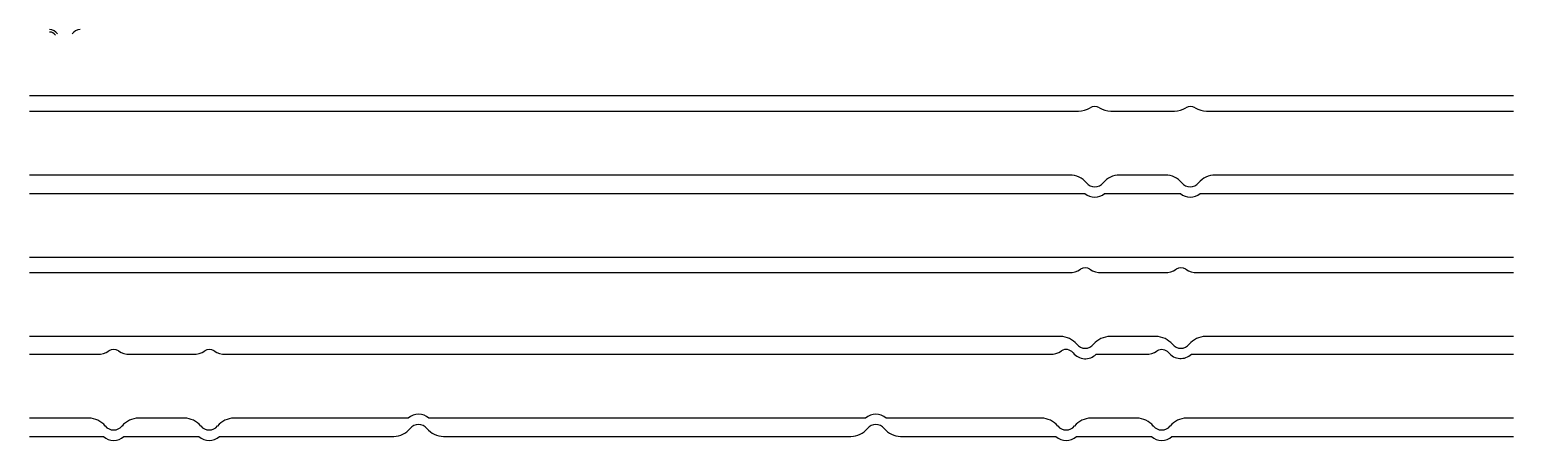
# Model space of a CAD drawing. Extents: x -21 to 350, y -94 to 9.
import ezdxf

# ---------------------------------------------------------------- set-up
doc = ezdxf.new("R2010")
doc.units = 0

msp = doc.modelspace()

# ---------------------------------------------------------------- linework, layer by layer
at = {"layer": 'main-inner-binding-moved'}
for p, q in [((349.88, -8), (-21.03, -8)), ((-21.03, -11.78), (241.19, -11.78)), ((249.28, -11.78), (265.15, -11.78)), ((273.2, -11.78), (349.88, -11.78)), ((239.03, -27.78), (-21.03, -27.78)), ((262.9, -27.78), (251.45, -27.78)), ((349.88, -27.78), (275.32, -27.78)), ((-21.03, -32.41), (242.78, -32.41)), ((247.69, -32.41), (266.66, -32.41)), ((271.57, -32.41), (349.88, -32.41)), ((349.88, -48.41), (-21.03, -48.41)), ((-21.03, -52.2), (238.81, -52.2)), ((246.9, -52.2), (262.77, -52.2)), ((270.82, -52.2), (349.88, -52.2)), ((236.65, -68.2), (-21.03, -68.2)), ((260.52, -68.2), (249.06, -68.2)), ((349.88, -68.2), (272.94, -68.2)), ((-21.03, -72.64), (-4.08, -72.64)), ((4.01, -72.64), (19.88, -72.64)), ((27.93, -72.64), (234.05, -72.64)), ((245.58, -72.64), (258.01, -72.64)), ((269.39, -72.64), (349.88, -72.64)), ((-6.24, -88.64), (-21.03, -88.64)), ((17.64, -88.64), (6.18, -88.64)), ((73.63, -88.64), (30.05, -88.64)), ((187.93, -88.64), (78.77, -88.64)), ((231.88, -88.64), (193.07, -88.64)), ((255.76, -88.64), (244.3, -88.64)), ((349.88, -88.64), (268.18, -88.64)), ((-21.03, -93.19), (-2.61, -93.19)), ((2.54, -93.19), (21.27, -93.19)), ((26.42, -93.19), (69.99, -93.19)), ((82.41, -93.19), (184.29, -93.19)), ((196.71, -93.19), (235.52, -93.19)), ((240.67, -93.19), (259.39, -93.19)), ((264.54, -93.19), (349.88, -93.19))]:
    msp.add_line(p, q, dxfattribs=at)
for centre, radius, start, end in [((-16.03, 6.3), 2.3, 32.4344, 90), ((-16.03, 6.3), 1.7, 32.4344, 90), ((-8.44, 6.3), 2.3, 90, 147.5656), ((241.19, -6.48), 5.3, 270, 302.6481), ((245.24, -12.8), 2.2, 57.3519, 122.6481), ((249.28, -6.48), 5.3, 237.3519, 270), ((265.15, -6.48), 5.3, 270, 302.435), ((269.18, -12.81), 2.2, 57.565, 122.435), ((273.2, -6.48), 5.3, 237.565, 270), ((239.03, -33.08), 5.3, 39.0962, 90), ((251.45, -33.08), 5.3, 90, 140.9038), ((262.9, -33.08), 5.3, 39.0962, 90), ((275.32, -33.08), 5.3, 90, 140.9038), ((245.24, -29.62), 3.72, 228.6779, 311.3221), ((245.24, -28.04), 2.7, 219.0962, 320.9038), ((269.11, -29.62), 3.72, 228.6779, 311.3221), ((269.11, -28.04), 2.7, 219.0962, 320.9038), ((238.81, -46.9), 5.3, 270, 302.6481), ((242.86, -53.21), 2.2, 57.3519, 122.6481), ((246.9, -46.9), 5.3, 237.3519, 270), ((262.77, -46.9), 5.3, 270, 302.435), ((266.79, -53.23), 2.2, 57.565, 122.435), ((270.82, -46.9), 5.3, 237.565, 270), ((236.65, -73.5), 5.3, 39.0962, 90), ((242.86, -68.45), 2.7, 219.0962, 320.9038), ((249.06, -73.5), 5.3, 90, 140.9038), ((260.52, -73.5), 5.3, 39.0962, 90), ((266.73, -68.45), 2.7, 219.0962, 320.9038), ((272.94, -73.5), 5.3, 90, 140.9038), ((-4.08, -67.34), 5.3, 270, 302.6481), ((-0.03, -73.65), 2.2, 57.3519, 122.6481), ((4.01, -67.34), 5.3, 237.3519, 270), ((19.88, -67.34), 5.3, 270, 302.435), ((23.91, -73.67), 2.2, 57.565, 122.435), ((27.93, -67.34), 5.3, 237.565, 270), ((234.05, -67.34), 5.3, 270, 302.6481), ((238.09, -73.65), 2.2, 37.9557, 122.6481), ((242.86, -69.89), 3.87, 218.5889, 314.7325), ((258.01, -67.34), 5.3, 270, 302.435), ((262.03, -73.67), 2.2, 39.7371, 122.435), ((266.73, -69.84), 3.86, 218.7152, 313.6124), ((-6.24, -93.94), 5.3, 39.0962, 90), ((6.18, -93.94), 5.3, 90, 140.9038), ((17.64, -93.94), 5.3, 39.0962, 90), ((30.05, -93.94), 5.3, 90, 140.9038), ((76.2, -91.43), 3.8, 47.3517, 132.6483), ((190.5, -91.43), 3.8, 47.3517, 132.6483), ((231.88, -93.94), 5.3, 39.0962, 90), ((244.3, -93.94), 5.3, 90, 140.9038), ((255.76, -93.94), 5.3, 39.0962, 90), ((268.18, -93.94), 5.3, 90, 140.9038), ((-0.03, -88.89), 2.7, 219.0962, 320.9038), ((23.84, -88.89), 2.7, 219.0962, 320.9038), ((69.99, -87.89), 5.3, 270, 320.9038), ((76.2, -92.93), 2.7, 39.0962, 140.9038), ((82.41, -87.89), 5.3, 219.0962, 270), ((184.29, -87.89), 5.3, 270, 320.9038), ((190.5, -92.93), 2.7, 39.0962, 140.9038), ((196.71, -87.89), 5.3, 219.0962, 270), ((238.09, -88.89), 2.7, 219.0962, 320.9038), ((261.97, -88.89), 2.7, 219.0962, 320.9038), ((-0.03, -90.39), 3.8, 227.3517, 312.6483), ((23.84, -90.39), 3.8, 227.3517, 312.6483), ((238.09, -90.39), 3.8, 227.3517, 312.6483), ((261.97, -90.39), 3.8, 227.3517, 312.6483)]:
    msp.add_arc(centre, radius, start, end, dxfattribs=at)

doc.saveas('drawing.dxf')
